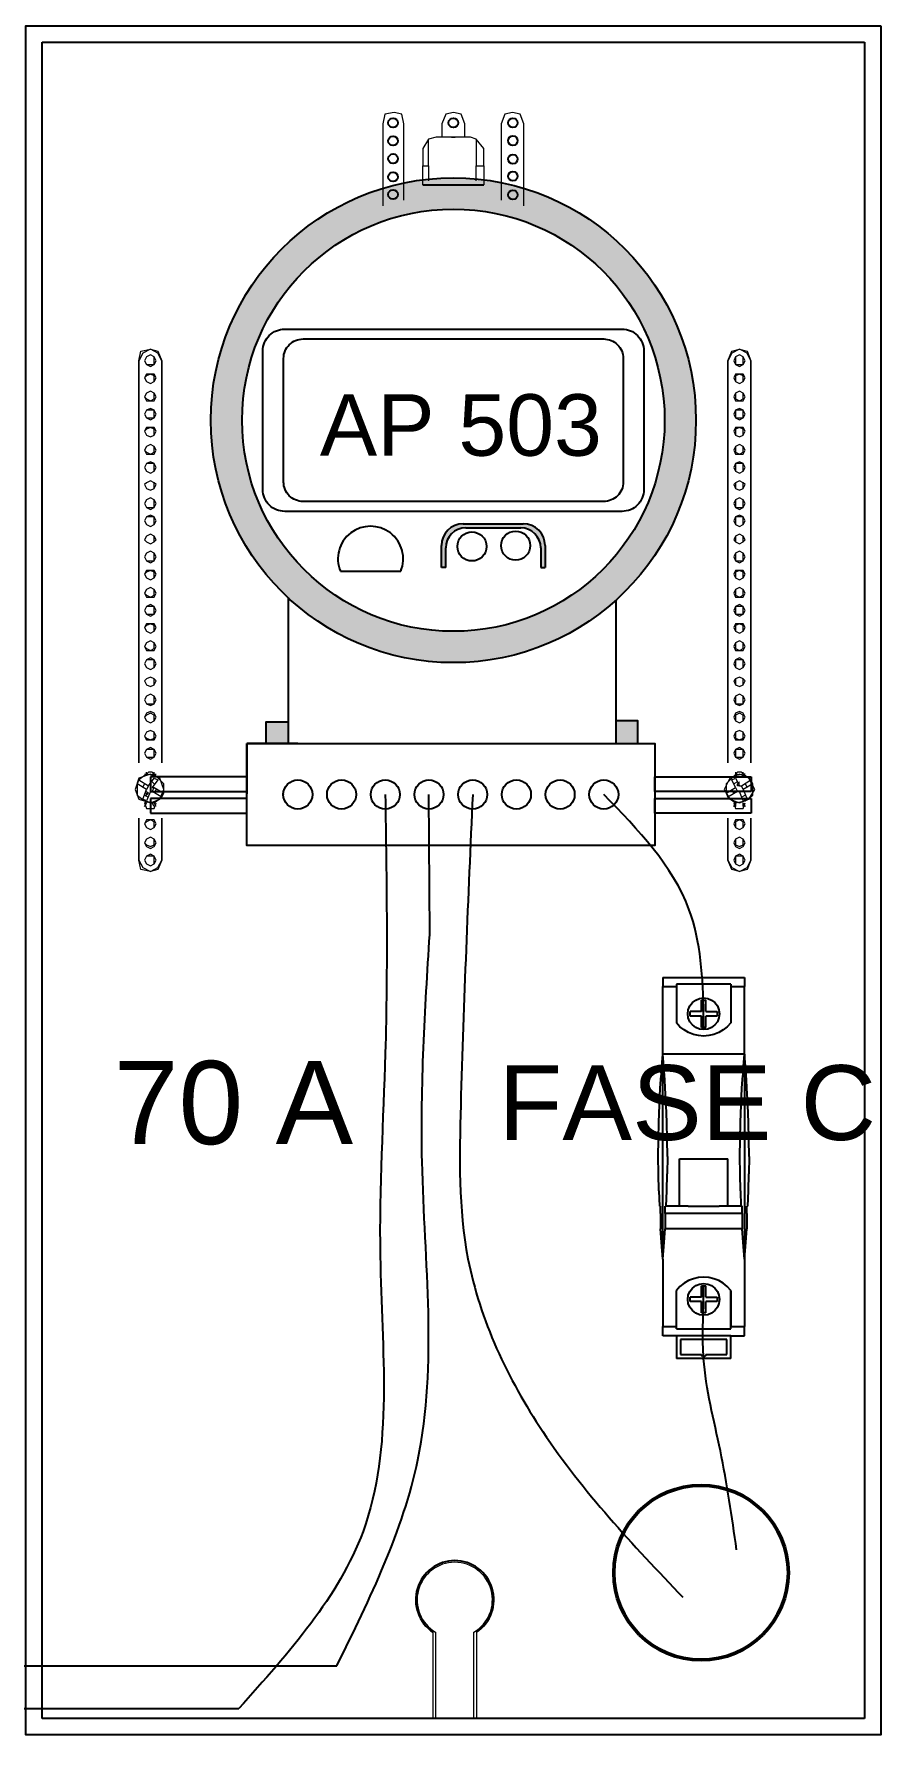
# Model space of a CAD drawing. Header units: millimetres. Extents: x 2991 to 3503, y 2795 to 2987.
# Drawn here: x 3369.64 to 3373.71, y 2879.85 to 2888.04 of the extents above; entities that cross this region are included whole.
import ezdxf

# ---------------------------------------------------------------- set-up
doc = ezdxf.new("R2010")
doc.units = ezdxf.units.MM
doc.linetypes.add('ACAD_ISO02W100', pattern=[15, 12, -3])
doc.layers.add('IND', color=7, linetype='Continuous', lineweight=13)
doc.layers.add('Pranchas', color=3, linetype='Continuous')
doc.styles.get("Standard").update_dxf_attribs({"font": ''})
doc.styles.get('Standard').set_extended_font_data('Arial')

msp = doc.modelspace()

# ---------------------------------------------------------------- hatches: boundary and pattern name
h = msp.add_hatch(color=256)
h.dxf.hatch_style = 1
h.paths.add_polyline_path([(3370.8584, 2884.7291), (3370.7532, 2884.7291), (3370.7532, 2884.624), (3370.8584, 2884.624)])
h.paths.add_polyline_path([(3372.542, 2884.7328), (3372.4369, 2884.7328), (3372.4369, 2884.624), (3372.542, 2884.624)])
h.paths.add_polyline_path([(3372.822, 2886.1812, 1), (3370.4868, 2886.1812, 1)])
h.paths.add_polyline_path([(3370.6377, 2886.1812, -1), (3372.6711, 2886.1812, -1)], flags=16)
h.paths.add_polyline_path([(3372.5714, 2885.8473, -0.414214), (3372.4662, 2885.7422), (3370.8426, 2885.7422, -0.414214), (3370.7374, 2885.8473), (3370.7374, 2886.5151, -0.414214), (3370.8426, 2886.6203), (3372.4662, 2886.6203, -0.414214), (3372.5714, 2886.5151)], flags=0)
h.paths.add_polyline_path([(3372.4717, 2885.8837, -0.414214), (3372.3779, 2885.7899), (3370.9309, 2885.7899, -0.414214), (3370.8372, 2885.8837), (3370.8372, 2886.4788, -0.414214), (3370.9309, 2886.5725), (3372.3779, 2886.5725, -0.414214), (3372.4717, 2886.4788)], flags=0)
h.paths.add_polyline_path([(3372.0243, 2885.5773, -1), (3371.884, 2885.5773, -1)], flags=0)
h.paths.add_polyline_path([(3371.8139, 2885.5734, -1), (3371.6737, 2885.5734, -1)], flags=0)
h.paths.add_polyline_path([(3371.4009, 2885.4535), (3371.1104, 2885.4535, -1.494135)], flags=0)
h = msp.add_hatch(color=256)
h.dxf.hatch_style = 1
h.paths.add_polyline_path([(3372.0957, 2885.5771, 0.414214), (3371.9905, 2885.6823), (3371.7017, 2885.6823, 0.414214), (3371.5965, 2885.5771), (3371.5965, 2885.472), (3371.6173, 2885.4719), (3371.6173, 2885.5665, -0.414214), (3371.7137, 2885.6629), (3371.9785, 2885.6629, -0.414214), (3372.0749, 2885.5665), (3372.0749, 2885.4719), (3372.0957, 2885.472)])

# ---------------------------------------------------------------- linework, layer by layer
for p, q in [((3369.6756, 2879.9282), (3369.6756, 2888.0017)), ((3369.6756, 2888.0017), (3371.6544, 2888.0017)), ((3371.6544, 2888.0017), (3373.6332, 2888.0017)), ((3373.6332, 2888.0017), (3373.6332, 2879.9282)), ((3371.5075, 2887.3151), (3371.8013, 2887.3151)), ((3371.7017, 2885.6823), (3371.9905, 2885.6823)), ((3371.7137, 2885.6629), (3371.9785, 2885.6629)), ((3371.5965, 2885.472), (3371.5965, 2885.5771)), ((3372.0957, 2885.5771), (3372.0957, 2885.472)), ((3371.6173, 2885.4719), (3371.6173, 2885.5665)), ((3372.0749, 2885.5665), (3372.0749, 2885.4719)), ((3371.1104, 2885.4535), (3371.4009, 2885.4535)), ((3371.6173, 2885.4719), (3371.5965, 2885.472)), ((3372.0749, 2885.4719), (3372.0957, 2885.472)), ((3370.8584, 2885.327), (3370.8584, 2884.624)), ((3372.4369, 2885.3146), (3372.4369, 2884.624)), ((3370.9059, 2884.624), (3370.6605, 2884.624)), ((3370.6605, 2884.624), (3370.6605, 2884.3812)), ((3370.6605, 2884.4638), (3370.1959, 2884.4638)), ((3370.1959, 2884.4638), (3370.1959, 2884.3936)), ((3370.6605, 2884.3936), (3370.6605, 2884.4638)), ((3372.6238, 2884.4638), (3373.0884, 2884.4638)), ((3372.6238, 2884.3936), (3372.6238, 2884.4638)), ((3373.0884, 2884.4638), (3373.0884, 2884.3936)), ((3370.1959, 2884.3936), (3370.1959, 2884.3936)), ((3370.1959, 2884.3936), (3370.6605, 2884.3936)), ((3370.6605, 2884.3586), (3370.1959, 2884.3586)), ((3370.1959, 2884.3586), (3370.1959, 2884.2885)), ((3370.6605, 2884.2885), (3370.6605, 2884.3586)), ((3373.0884, 2884.3936), (3372.6238, 2884.3936)), ((3372.6238, 2884.3586), (3373.0884, 2884.3586)), ((3372.6238, 2884.2885), (3372.6238, 2884.3586)), ((3373.0884, 2884.3936), (3373.0884, 2884.3936)), ((3373.0884, 2884.3586), (3373.0884, 2884.2885)), ((3370.1959, 2884.2885), (3370.1959, 2884.2885)), ((3370.1959, 2884.2885), (3370.6605, 2884.2885)), ((3373.0884, 2884.2885), (3372.6238, 2884.2885)), ((3373.0884, 2884.2885), (3373.0884, 2884.2885)), ((3372.6624, 2883.4972), (3372.6624, 2883.4535)), ((3372.6624, 2883.4972), (3373.0554, 2883.4972)), ((3372.6624, 2883.4535), (3372.7279, 2883.4535)), ((3372.6624, 2883.1282), (3372.6624, 2883.4535)), ((3372.7279, 2883.4644), (3372.7279, 2883.4535)), ((3372.9899, 2883.4644), (3372.7279, 2883.4644)), ((3372.7279, 2883.4535), (3372.7279, 2883.2788)), ((3372.9899, 2883.4644), (3372.9899, 2883.4535)), ((3372.9899, 2883.4535), (3373.0554, 2883.4535)), ((3372.9899, 2883.4535), (3372.9899, 2883.2788)), ((3373.0554, 2883.4972), (3373.0554, 2883.4535)), ((3373.0554, 2883.1282), (3373.0554, 2883.4535)), ((3372.7851, 2883.3423), (3372.7927, 2883.3607)), ((3372.7927, 2883.3607), (3372.8049, 2883.3765)), ((3372.8049, 2883.3765), (3372.8207, 2883.3887)), ((3372.8207, 2883.3887), (3372.8391, 2883.3963)), ((3372.8391, 2883.3963), (3372.8589, 2883.3989)), ((3372.848, 2883.388), (3372.8698, 2883.388)), ((3372.848, 2883.3334), (3372.848, 2883.388)), ((3372.8589, 2883.3989), (3372.8787, 2883.3963)), ((3372.8698, 2883.3334), (3372.8698, 2883.388)), ((3372.8787, 2883.3963), (3372.8971, 2883.3887)), ((3372.8971, 2883.3887), (3372.9129, 2883.3765)), ((3372.9129, 2883.3765), (3372.9251, 2883.3607)), ((3372.9251, 2883.3607), (3372.9327, 2883.3423)), ((3372.7449, 2883.2604), (3372.7279, 2883.2788)), ((3372.7825, 2883.3225), (3372.7851, 2883.3423)), ((3372.7851, 2883.3027), (3372.7825, 2883.3225)), ((3372.7927, 2883.2843), (3372.7851, 2883.3027)), ((3372.8049, 2883.2685), (3372.7927, 2883.2843)), ((3372.7934, 2883.3116), (3372.7934, 2883.3334)), ((3372.848, 2883.3334), (3372.7934, 2883.3334)), ((3372.848, 2883.3116), (3372.7934, 2883.3116)), ((3372.848, 2883.257), (3372.848, 2883.3116)), ((3372.8698, 2883.3334), (3372.9244, 2883.3334)), ((3372.9244, 2883.3116), (3372.8698, 2883.3116)), ((3372.8698, 2883.257), (3372.8698, 2883.3116)), ((3372.9251, 2883.2843), (3372.9129, 2883.2685)), ((3372.9244, 2883.3334), (3372.9244, 2883.3116)), ((3372.9327, 2883.3027), (3372.9251, 2883.2843)), ((3372.9327, 2883.3423), (3372.9353, 2883.3225)), ((3372.9353, 2883.3225), (3372.9327, 2883.3027)), ((3372.9899, 2883.2788), (3372.9729, 2883.2604)), ((3372.7645, 2883.2447), (3372.7449, 2883.2604)), ((3372.7862, 2883.2322), (3372.7645, 2883.2447)), ((3372.8095, 2883.223), (3372.7862, 2883.2322)), ((3372.8207, 2883.2563), (3372.8049, 2883.2685)), ((3372.8339, 2883.2174), (3372.8095, 2883.223)), ((3372.8391, 2883.2487), (3372.8207, 2883.2563)), ((3372.8589, 2883.2155), (3372.8339, 2883.2174)), ((3372.8589, 2883.2461), (3372.8391, 2883.2487)), ((3372.8698, 2883.257), (3372.848, 2883.257)), ((3372.8787, 2883.2487), (3372.8589, 2883.2461)), ((3372.8839, 2883.2174), (3372.8589, 2883.2155)), ((3372.8971, 2883.2563), (3372.8787, 2883.2487)), ((3372.9083, 2883.223), (3372.8839, 2883.2174)), ((3372.9129, 2883.2685), (3372.8971, 2883.2563)), ((3372.9317, 2883.2322), (3372.9083, 2883.223)), ((3372.9534, 2883.2447), (3372.9317, 2883.2322)), ((3372.9729, 2883.2604), (3372.9534, 2883.2447)), ((3372.6575, 2883.0685), (3372.6624, 2883.1282)), ((3373.0554, 2883.1282), (3372.6624, 2883.1282)), ((3372.6673, 2883.0685), (3372.6624, 2883.1282)), ((3372.6624, 2882.1412), (3372.6624, 2883.1282)), ((3373.0505, 2883.0685), (3373.0554, 2883.1282)), ((3373.0603, 2883.0685), (3373.0554, 2883.1282)), ((3373.0554, 2883.1282), (3373.0554, 2882.1412)), ((3372.6551, 2883.0373), (3372.6543, 2883.0251)), ((3372.6551, 2883.0373), (3372.6557, 2883.0471)), ((3372.6557, 2883.0471), (3372.6575, 2883.0685)), ((3372.6673, 2883.0685), (3372.669, 2883.0467)), ((3372.6705, 2883.0251), (3372.669, 2883.0467)), ((3373.0481, 2883.0373), (3373.0473, 2883.0251)), ((3373.0481, 2883.0373), (3373.0488, 2883.0471)), ((3373.0488, 2883.0471), (3373.0505, 2883.0685)), ((3373.0603, 2883.0685), (3373.0621, 2883.0467)), ((3373.0635, 2883.0251), (3373.0621, 2883.0467)), ((3372.646, 2882.8826), (3372.6503, 2882.9649)), ((3372.6503, 2882.9649), (3372.653, 2883.0058)), ((3372.653, 2883.0058), (3372.6543, 2883.0251)), ((3372.6718, 2883.0058), (3372.6705, 2883.0251)), ((3372.6745, 2882.9649), (3372.6718, 2883.0058)), ((3372.6788, 2882.8826), (3372.6745, 2882.9649)), ((3373.0391, 2882.8826), (3373.0433, 2882.9649)), ((3373.0433, 2882.9649), (3373.046, 2883.0058)), ((3373.046, 2883.0058), (3373.0473, 2883.0251)), ((3373.0648, 2883.0058), (3373.0635, 2883.0251)), ((3373.0675, 2882.9649), (3373.0648, 2883.0058)), ((3373.0718, 2882.8826), (3373.0675, 2882.9649)), ((3372.643, 2882.8001), (3372.646, 2882.8826)), ((3372.6818, 2882.8001), (3372.6788, 2882.8826)), ((3373.036, 2882.8001), (3373.0391, 2882.8826)), ((3373.0748, 2882.8001), (3373.0718, 2882.8826)), ((3372.6412, 2882.7174), (3372.643, 2882.8001)), ((3372.6836, 2882.7174), (3372.6818, 2882.8001)), ((3373.0342, 2882.7174), (3373.036, 2882.8001)), ((3373.0766, 2882.7174), (3373.0748, 2882.8001)), ((3372.6406, 2882.6347), (3372.6412, 2882.7174)), ((3372.6842, 2882.6347), (3372.6836, 2882.7174)), ((3373.0336, 2882.6347), (3373.0342, 2882.7174)), ((3373.0773, 2882.6347), (3373.0766, 2882.7174)), ((3372.6412, 2882.5519), (3372.6406, 2882.6347)), ((3372.6842, 2882.6347), (3372.6836, 2882.5519)), ((3372.7424, 2882.3962), (3372.7424, 2882.6239)), ((3372.7424, 2882.6239), (3372.9751, 2882.6239)), ((3372.9751, 2882.3962), (3372.9751, 2882.6239)), ((3373.0342, 2882.5519), (3373.0336, 2882.6347)), ((3373.0773, 2882.6347), (3373.0766, 2882.5519)), ((3372.643, 2882.4692), (3372.6412, 2882.5519)), ((3372.6818, 2882.4692), (3372.6836, 2882.5519)), ((3373.036, 2882.4692), (3373.0342, 2882.5519)), ((3373.0748, 2882.4692), (3373.0766, 2882.5519)), ((3372.643, 2882.4692), (3372.6457, 2882.3962)), ((3372.6791, 2882.3962), (3372.6818, 2882.4692)), ((3373.036, 2882.4692), (3373.0387, 2882.3962)), ((3373.0721, 2882.3962), (3373.0748, 2882.4692)), ((3372.6515, 2882.3962), (3372.6457, 2882.3962)), ((3372.6515, 2882.3605), (3372.6515, 2882.3962)), ((3372.6791, 2882.3962), (3372.6733, 2882.3962)), ((3372.6733, 2882.3605), (3372.6733, 2882.3962)), ((3372.7424, 2882.3962), (3372.6791, 2882.3962)), ((3372.7843, 2882.3962), (3372.7424, 2882.3962)), ((3372.7843, 2882.3962), (3372.9329, 2882.3962)), ((3372.9751, 2882.3962), (3372.9329, 2882.3962)), ((3373.0387, 2882.3962), (3372.9751, 2882.3962)), ((3373.0445, 2882.3962), (3373.0387, 2882.3962)), ((3373.0445, 2882.3605), (3373.0445, 2882.3962)), ((3373.0721, 2882.3962), (3373.0663, 2882.3962)), ((3373.0663, 2882.3605), (3373.0663, 2882.3962)), ((3372.6515, 2882.3605), (3372.6515, 2882.2873)), ((3373.0445, 2882.3605), (3372.6733, 2882.3605)), ((3372.6733, 2882.3605), (3372.6733, 2882.2873)), ((3373.0445, 2882.3605), (3373.0445, 2882.2873)), ((3373.0663, 2882.3605), (3373.0663, 2882.2873)), ((3372.6557, 2882.2226), (3372.6515, 2882.2873)), ((3372.6624, 2882.1412), (3372.6557, 2882.2226)), ((3372.6624, 2882.1412), (3372.669, 2882.2226)), ((3372.669, 2882.2226), (3372.6733, 2882.2873)), ((3373.0445, 2882.2873), (3372.6733, 2882.2873)), ((3373.0488, 2882.2226), (3373.0445, 2882.2873)), ((3373.0554, 2882.1412), (3373.0488, 2882.2226)), ((3373.0554, 2882.1412), (3373.0621, 2882.2226)), ((3373.0621, 2882.2226), (3373.0663, 2882.2873)), ((3372.6624, 2882.1412), (3372.6624, 2881.8159)), ((3373.0554, 2882.1412), (3373.0554, 2881.8159)), ((3372.8339, 2882.052), (3372.8095, 2882.0464)), ((3372.8589, 2882.0539), (3372.8339, 2882.052)), ((3372.8839, 2882.052), (3372.8589, 2882.0539)), ((3372.9083, 2882.0464), (3372.8839, 2882.052)), ((3372.7449, 2882.009), (3372.7279, 2881.9905)), ((3372.7279, 2881.8159), (3372.7279, 2881.9905)), ((3372.7279, 2881.8159), (3372.7279, 2881.9905)), ((3372.7645, 2882.0246), (3372.7449, 2882.009)), ((3372.7862, 2882.0372), (3372.7645, 2882.0246)), ((3372.7825, 2881.9469), (3372.7851, 2881.9667)), ((3372.7851, 2881.9667), (3372.7927, 2881.9851)), ((3372.8095, 2882.0464), (3372.7862, 2882.0372)), ((3372.7927, 2881.9851), (3372.8049, 2882.0009)), ((3372.8049, 2882.0009), (3372.8207, 2882.0131)), ((3372.8207, 2882.0131), (3372.8391, 2882.0207)), ((3372.8391, 2882.0207), (3372.8589, 2882.0233)), ((3372.848, 2881.9578), (3372.848, 2882.0124)), ((3372.848, 2882.0124), (3372.8698, 2882.0124)), ((3372.8589, 2882.0233), (3372.8787, 2882.0207)), ((3372.8698, 2881.9578), (3372.8698, 2882.0124)), ((3372.8787, 2882.0207), (3372.8971, 2882.0131)), ((3372.8971, 2882.0131), (3372.9129, 2882.0009)), ((3372.9317, 2882.0372), (3372.9083, 2882.0464)), ((3372.9129, 2882.0009), (3372.9251, 2881.9851)), ((3372.9251, 2881.9851), (3372.9327, 2881.9667)), ((3372.9534, 2882.0246), (3372.9317, 2882.0372)), ((3372.9327, 2881.9667), (3372.9353, 2881.9469)), ((3372.9729, 2882.009), (3372.9534, 2882.0246)), ((3372.9899, 2881.9905), (3372.9729, 2882.009)), ((3372.9899, 2881.9905), (3372.9899, 2881.8159)), ((3372.9899, 2881.8159), (3372.9899, 2881.9905)), ((3372.7851, 2881.9271), (3372.7825, 2881.9469)), ((3372.7927, 2881.9087), (3372.7851, 2881.9271)), ((3372.8049, 2881.8928), (3372.7927, 2881.9087)), ((3372.7934, 2881.936), (3372.7934, 2881.9578)), ((3372.848, 2881.9578), (3372.7934, 2881.9578)), ((3372.848, 2881.936), (3372.7934, 2881.936)), ((3372.8207, 2881.8807), (3372.8049, 2881.8928)), ((3372.848, 2881.8814), (3372.848, 2881.936)), ((3372.8698, 2881.9578), (3372.9244, 2881.9578)), ((3372.9244, 2881.936), (3372.8698, 2881.936)), ((3372.8698, 2881.8814), (3372.8698, 2881.936)), ((3372.9129, 2881.8928), (3372.8971, 2881.8807)), ((3372.9251, 2881.9087), (3372.9129, 2881.8928)), ((3372.9244, 2881.9578), (3372.9244, 2881.936)), ((3372.9327, 2881.9271), (3372.9251, 2881.9087)), ((3372.9353, 2881.9469), (3372.9327, 2881.9271)), ((3372.6624, 2881.7722), (3372.6624, 2881.8159)), ((3372.6624, 2881.8159), (3372.7279, 2881.8159)), ((3372.7279, 2881.8049), (3372.7279, 2881.8159)), ((3372.7279, 2881.8049), (3372.9899, 2881.8049)), ((3372.8391, 2881.8731), (3372.8207, 2881.8807)), ((3372.8589, 2881.8705), (3372.8391, 2881.8731)), ((3372.8698, 2881.8814), (3372.848, 2881.8814)), ((3372.8787, 2881.8731), (3372.8589, 2881.8705)), ((3372.8971, 2881.8807), (3372.8787, 2881.8731)), ((3372.9899, 2881.8159), (3373.0554, 2881.8159)), ((3372.9899, 2881.8049), (3372.9899, 2881.8159)), ((3373.0554, 2881.7722), (3373.0554, 2881.8159)), ((3372.7279, 2881.7722), (3372.6624, 2881.7722)), ((3372.9899, 2881.7722), (3372.7279, 2881.7722)), ((3372.7279, 2881.7722), (3372.7279, 2881.663)), ((3372.7469, 2881.7532), (3372.7469, 2881.682)), ((3372.9709, 2881.7532), (3372.7469, 2881.7532)), ((3372.9709, 2881.682), (3372.9709, 2881.7532)), ((3372.9899, 2881.7722), (3373.0554, 2881.7722)), ((3372.9899, 2881.663), (3372.9899, 2881.7722)), ((3372.9899, 2881.663), (3372.7279, 2881.663)), ((3372.7469, 2881.682), (3372.848, 2881.682)), ((3372.8484, 2881.6792), (3372.848, 2881.682)), ((3372.8495, 2881.6765), (3372.8484, 2881.6792)), ((3372.8512, 2881.6743), (3372.8495, 2881.6765)), ((3372.8534, 2881.6725), (3372.8512, 2881.6743)), ((3372.8561, 2881.6714), (3372.8534, 2881.6725)), ((3372.8589, 2881.6711), (3372.8561, 2881.6714)), ((3372.8617, 2881.6714), (3372.8589, 2881.6711)), ((3372.8644, 2881.6725), (3372.8617, 2881.6714)), ((3372.8666, 2881.6743), (3372.8644, 2881.6725)), ((3372.8684, 2881.6765), (3372.8666, 2881.6743)), ((3372.8695, 2881.6792), (3372.8684, 2881.6765)), ((3372.8698, 2881.682), (3372.8695, 2881.6792)), ((3372.8698, 2881.682), (3372.9709, 2881.682)), ((3373.6332, 2879.9282), (3369.6756, 2879.9282))]:
    msp.add_line(p, q)
at = {"color": 5}
for p, q in [((3371.5404, 2883.7046), (3371.537, 2884.3785)), ((3365.323, 2880.1818), (3371.0937, 2880.1818))]:
    msp.add_line(p, q, dxfattribs=at)
at = {"color": 1}
msp.add_line((3364.6918, 2879.9761), (3370.6221, 2879.9761), dxfattribs=at)
for points in [[(3373.7124, 2888.0809), (3373.7124, 2879.849), (3369.5964, 2879.849), (3369.5964, 2888.0809)], [(3370.8584, 2884.624), (3370.7532, 2884.624), (3370.7532, 2884.7291), (3370.8584, 2884.7291)], [(3372.4369, 2884.624), (3372.542, 2884.624), (3372.542, 2884.7328), (3372.4369, 2884.7328)], [(3370.6605, 2884.624), (3372.6238, 2884.624), (3372.6238, 2884.1331), (3370.6605, 2884.1331)]]:
    msp.add_lwpolyline(points, close=True)
at = {"color": 0, "lineweight": 18}
for points in [[(3371.4157, 2887.2417), (3371.4157, 2887.6089), (3371.4065, 2887.6548), (3371.3698, 2887.664), (3371.3239, 2887.6548), (3371.3147, 2887.6089), (3371.3147, 2887.2142)], [(3371.7095, 2887.5446), (3371.7095, 2887.6089), (3371.6911, 2887.6548), (3371.6544, 2887.664), (3371.6177, 2887.6548), (3371.5993, 2887.6089), (3371.5993, 2887.5446)], [(3371.9941, 2887.2142), (3371.9941, 2887.6089), (3371.9757, 2887.6548), (3371.939, 2887.664), (3371.9023, 2887.6548), (3371.8839, 2887.6089), (3371.8839, 2887.2417)], [(3371.7646, 2887.5355), (3371.737, 2887.5446), (3371.5718, 2887.5446), (3371.5351, 2887.5355)], [(3371.5351, 2887.4069), (3371.5351, 2887.5355), (3371.5075, 2887.4896), (3371.5075, 2887.4069)], [(3371.8013, 2887.4069), (3371.8013, 2887.4896), (3371.7646, 2887.5355), (3371.7646, 2887.4069)], [(3371.5075, 2887.3151), (3371.5075, 2887.4069), (3371.5351, 2887.4069), (3371.5351, 2887.3335)], [(3371.7646, 2887.3335), (3371.7646, 2887.4069), (3371.8013, 2887.4069), (3371.8013, 2887.3151)], [(3370.1408, 2884.4485), (3370.1317, 2884.4304)], [(3370.1592, 2884.4119), (3370.1684, 2884.4304)], [(3370.1684, 2884.4762), (3370.1776, 2884.4762), (3370.1776, 2884.4854)], [(3370.2235, 2884.4669), (3370.2051, 2884.4854), (3370.1867, 2884.4854), (3370.1684, 2884.4669)], [(3370.2051, 2884.4762), (3370.2143, 2884.4762), (3370.2143, 2884.4854)], [(3370.2143, 2884.4304), (3370.2051, 2884.4395)], [(3370.2143, 2884.4762), (3370.2235, 2884.4762)], [(3373.0588, 2884.4669), (3373.0404, 2884.4854), (3373.022, 2884.4854), (3373.0037, 2884.4669)], [(3373.022, 2884.4395), (3373.0037, 2884.4304)], [(3373.0129, 2884.4854), (3373.0129, 2884.4762), (3373.022, 2884.4762)], [(3373.0312, 2884.4211), (3373.022, 2884.4211), (3373.022, 2884.4304), (3373.0312, 2884.4395)], [(3373.0588, 2884.4762), (3373.0496, 2884.4762), (3373.0496, 2884.4854)], [(3373.0588, 2884.4304), (3373.0679, 2884.4119)], [(3373.0955, 2884.4304), (3373.0863, 2884.4485)], [(3370.1684, 2884.3753), (3370.1867, 2884.3661)], [(3370.1867, 2884.4211), (3370.1776, 2884.4027)], [(3370.1776, 2884.3936), (3370.1867, 2884.3845), (3370.1776, 2884.3753), (3370.1776, 2884.3845), (3370.1776, 2884.3753)], [(3370.2051, 2884.3936), (3370.2143, 2884.4119)], [(3370.2235, 2884.4027), (3370.2143, 2884.3845)], [(3370.251, 2884.3661), (3370.2602, 2884.3845)], [(3372.967, 2884.3845), (3372.9761, 2884.3661)], [(3373.0037, 2884.3845), (3372.9945, 2884.4027)], [(3373.0129, 2884.4119), (3373.022, 2884.3936)], [(3373.0496, 2884.4027), (3373.0404, 2884.4211)], [(3373.0404, 2884.3661), (3373.0588, 2884.3753)], [(3370.1776, 2884.3386), (3370.1684, 2884.3386), (3370.1776, 2884.311), (3370.2143, 2884.311), (3370.2235, 2884.3386)], [(3370.2143, 2884.3202), (3370.2051, 2884.3386)], [(3370.2235, 2884.3202), (3370.2143, 2884.3386)], [(3373.0037, 2884.3202), (3373.0129, 2884.3386), (3373.0129, 2884.3202)], [(3373.0129, 2884.3386), (3373.0037, 2884.3386), (3373.0129, 2884.311), (3373.0496, 2884.311), (3373.0588, 2884.3386)], [(3373.0496, 2884.3202), (3373.0496, 2884.3386), (3373.0588, 2884.3202)]]:
    msp.add_lwpolyline(points, dxfattribs=at)
for points in [[(3371.6452, 2887.5446), (3371.6636, 2887.5446)], [(3370.251, 2886.468), (3370.251, 2884.5312), (3370.251, 2886.468), (3370.2326, 2886.5047), (3370.1959, 2886.5231), (3370.1592, 2886.5047), (3370.1408, 2886.468), (3370.15, 2886.5139), (3370.1959, 2886.5231), (3370.2326, 2886.5139)], [(3370.2235, 2886.468), (3370.2143, 2886.4863), (3370.1959, 2886.4955), (3370.1776, 2886.4863), (3370.1684, 2886.468), (3370.1776, 2886.4496), (3370.1959, 2886.4404), (3370.2143, 2886.4496)], [(3370.2143, 2886.468), (3370.2143, 2886.4863), (3370.1959, 2886.4955), (3370.1776, 2886.4863), (3370.1684, 2886.468), (3370.1776, 2886.4496), (3370.2143, 2886.4496)], [(3372.9761, 2886.468), (3372.9945, 2886.5139), (3373.0312, 2886.5231), (3373.0679, 2886.5139), (3373.0863, 2886.468), (3373.0679, 2886.5047), (3373.0312, 2886.5231), (3372.9945, 2886.5047)], [(3373.0588, 2886.468), (3373.0496, 2886.4863), (3373.0312, 2886.4955), (3373.0129, 2886.4863), (3373.0037, 2886.468), (3373.0129, 2886.4496), (3373.0312, 2886.4404), (3373.0496, 2886.4496)], [(3373.0496, 2886.468), (3373.0496, 2886.4863), (3373.0312, 2886.4955), (3373.0129, 2886.4863), (3373.0129, 2886.4496), (3373.0496, 2886.4496)], [(3370.1408, 2884.5312), (3370.1408, 2886.468)], [(3370.2235, 2886.3854), (3370.2143, 2886.4037), (3370.1776, 2886.4037), (3370.1684, 2886.3854), (3370.1776, 2886.367), (3370.1959, 2886.3578), (3370.2143, 2886.367)], [(3370.2143, 2886.3854), (3370.2143, 2886.3945), (3370.1959, 2886.4037), (3370.1776, 2886.3945), (3370.1684, 2886.3854), (3370.1776, 2886.367), (3370.1959, 2886.3578), (3370.2143, 2886.367)], [(3372.9761, 2884.5312), (3372.9761, 2886.468)], [(3373.0588, 2886.3854), (3373.0496, 2886.4037), (3373.0129, 2886.4037), (3373.0037, 2886.3854), (3373.0129, 2886.367), (3373.0312, 2886.3578), (3373.0496, 2886.367)], [(3373.0496, 2886.3854), (3373.0496, 2886.3945), (3373.0312, 2886.4037), (3373.0129, 2886.3945), (3373.0129, 2886.367), (3373.0312, 2886.3578), (3373.0496, 2886.367)], [(3373.0863, 2886.468), (3373.0863, 2884.5312)], [(3370.2235, 2886.2936), (3370.2143, 2886.3119), (3370.1959, 2886.3211), (3370.1776, 2886.3119), (3370.1684, 2886.2936), (3370.1776, 2886.2752), (3370.2143, 2886.2752)], [(3370.2143, 2886.2936), (3370.2143, 2886.3119), (3370.1959, 2886.3211), (3370.1776, 2886.3119), (3370.1684, 2886.2936), (3370.1776, 2886.2844), (3370.1959, 2886.2752), (3370.2143, 2886.2844)], [(3373.0588, 2886.2936), (3373.0496, 2886.3119), (3373.0312, 2886.3211), (3373.0129, 2886.3119), (3373.0037, 2886.2936), (3373.0129, 2886.2752), (3373.0496, 2886.2752)], [(3373.0496, 2886.2936), (3373.0496, 2886.3119), (3373.0312, 2886.3211), (3373.0129, 2886.3119), (3373.0129, 2886.2844), (3373.0312, 2886.2752), (3373.0496, 2886.2844)], [(3370.2235, 2886.2109), (3370.2143, 2886.2293), (3370.1959, 2886.2385), (3370.1776, 2886.2293), (3370.1684, 2886.2109), (3370.1776, 2886.1926), (3370.1959, 2886.1834), (3370.2143, 2886.1926)], [(3370.2143, 2886.2109), (3370.2143, 2886.2293), (3370.1776, 2886.2293), (3370.1684, 2886.2109), (3370.1776, 2886.1926), (3370.2143, 2886.1926)], [(3373.0588, 2886.2109), (3373.0496, 2886.2293), (3373.0312, 2886.2385), (3373.0129, 2886.2293), (3373.0037, 2886.2109), (3373.0129, 2886.1926), (3373.0312, 2886.1834), (3373.0496, 2886.1926)], [(3373.0496, 2886.2109), (3373.0496, 2886.2293), (3373.0129, 2886.2293), (3373.0129, 2886.1926), (3373.0496, 2886.1926)], [(3370.2235, 2886.1283), (3370.2143, 2886.1467), (3370.1776, 2886.1467), (3370.1684, 2886.1283), (3370.1776, 2886.1099), (3370.1959, 2886.1008), (3370.2143, 2886.1099)], [(3370.2143, 2886.1283), (3370.2143, 2886.1375), (3370.1959, 2886.1467), (3370.1776, 2886.1375), (3370.1684, 2886.1283), (3370.1776, 2886.1099), (3370.1959, 2886.1008), (3370.2143, 2886.1099)], [(3373.0588, 2886.1283), (3373.0496, 2886.1467), (3373.0129, 2886.1467), (3373.0037, 2886.1283), (3373.0129, 2886.1099), (3373.0312, 2886.1008), (3373.0496, 2886.1099)], [(3373.0496, 2886.1283), (3373.0496, 2886.1375), (3373.0312, 2886.1467), (3373.0129, 2886.1375), (3373.0129, 2886.1099), (3373.0312, 2886.1008), (3373.0496, 2886.1099)], [(3370.2143, 2886.0366), (3370.2143, 2886.055), (3370.1959, 2886.064), (3370.1776, 2886.055), (3370.1684, 2886.0366), (3370.1776, 2886.0273), (3370.1959, 2886.0181), (3370.2143, 2886.0273)], [(3370.2235, 2886.0366), (3370.2143, 2886.055), (3370.1959, 2886.064), (3370.1776, 2886.055), (3370.1684, 2886.0366), (3370.1776, 2886.0181), (3370.2143, 2886.0181)], [(3373.0588, 2886.0366), (3373.0496, 2886.055), (3373.0312, 2886.064), (3373.0129, 2886.055), (3373.0037, 2886.0366), (3373.0129, 2886.0181), (3373.0496, 2886.0181)], [(3373.0496, 2886.0366), (3373.0496, 2886.055), (3373.0312, 2886.064), (3373.0129, 2886.055), (3373.0129, 2886.0273), (3373.0312, 2886.0181), (3373.0496, 2886.0273)], [(3370.2235, 2885.954), (3370.2143, 2885.9722), (3370.1959, 2885.9815), (3370.1776, 2885.9722), (3370.1684, 2885.954), (3370.1776, 2885.9356), (3370.1959, 2885.9264), (3370.2143, 2885.9356)], [(3373.0588, 2885.954), (3373.0496, 2885.9722), (3373.0312, 2885.9815), (3373.0129, 2885.9722), (3373.0037, 2885.954), (3373.0129, 2885.9356), (3373.0312, 2885.9264), (3373.0496, 2885.9356)], [(3370.2143, 2885.954), (3370.2143, 2885.9722), (3370.1776, 2885.9722), (3370.1684, 2885.954), (3370.1776, 2885.9356), (3370.1959, 2885.9264), (3370.2143, 2885.9356)], [(3373.0496, 2885.954), (3373.0496, 2885.9722), (3373.0129, 2885.9722), (3373.0129, 2885.9356), (3373.0312, 2885.9264), (3373.0496, 2885.9356)], [(3370.2235, 2885.8713), (3370.2143, 2885.8805), (3370.1959, 2885.8897), (3370.1776, 2885.8805), (3370.1684, 2885.8713), (3370.1776, 2885.853), (3370.1959, 2885.8438), (3370.2143, 2885.853)], [(3370.2143, 2885.8713), (3370.2143, 2885.8805), (3370.1959, 2885.8897), (3370.1776, 2885.8805), (3370.1684, 2885.8713), (3370.1776, 2885.853), (3370.1959, 2885.8438), (3370.2143, 2885.853)], [(3373.0588, 2885.8713), (3373.0496, 2885.8805), (3373.0312, 2885.8897), (3373.0129, 2885.8805), (3373.0037, 2885.8713), (3373.0129, 2885.853), (3373.0312, 2885.8438), (3373.0496, 2885.853)], [(3373.0496, 2885.8713), (3373.0496, 2885.8805), (3373.0312, 2885.8897), (3373.0129, 2885.8805), (3373.0129, 2885.853), (3373.0312, 2885.8438), (3373.0496, 2885.853)], [(3370.2235, 2885.7795), (3370.2143, 2885.7979), (3370.1959, 2885.8071), (3370.1776, 2885.7979), (3370.1684, 2885.7795), (3370.1776, 2885.7612), (3370.1959, 2885.752), (3370.2143, 2885.7612)], [(3370.2143, 2885.7795), (3370.2143, 2885.7979), (3370.1959, 2885.8071), (3370.1776, 2885.7979), (3370.1684, 2885.7795), (3370.1776, 2885.7612), (3370.2143, 2885.7612)], [(3373.0588, 2885.7795), (3373.0496, 2885.7979), (3373.0312, 2885.8071), (3373.0129, 2885.7979), (3373.0037, 2885.7795), (3373.0129, 2885.7612), (3373.0312, 2885.752), (3373.0496, 2885.7612)], [(3373.0496, 2885.7795), (3373.0496, 2885.7979), (3373.0312, 2885.8071), (3373.0129, 2885.7979), (3373.0129, 2885.7612), (3373.0496, 2885.7612)], [(3370.2235, 2885.6969), (3370.2143, 2885.7153), (3370.1959, 2885.7245), (3370.1776, 2885.7153), (3370.1684, 2885.6969), (3370.1776, 2885.6785), (3370.1959, 2885.6694), (3370.2143, 2885.6785)], [(3370.2143, 2885.6969), (3370.2143, 2885.7153), (3370.1776, 2885.7153), (3370.1684, 2885.6969), (3370.1776, 2885.6785), (3370.1959, 2885.6694), (3370.2143, 2885.6785)], [(3373.0588, 2885.6969), (3373.0496, 2885.7153), (3373.0312, 2885.7245), (3373.0129, 2885.7153), (3373.0037, 2885.6969), (3373.0129, 2885.6785), (3373.0312, 2885.6694), (3373.0496, 2885.6785)], [(3373.0496, 2885.6969), (3373.0496, 2885.7153), (3373.0129, 2885.7153), (3373.0129, 2885.6785), (3373.0312, 2885.6694), (3373.0496, 2885.6785)], [(3370.2143, 2885.6051), (3370.2143, 2885.6235), (3370.1959, 2885.6326), (3370.1776, 2885.6235), (3370.1684, 2885.6051), (3370.1776, 2885.5959), (3370.1959, 2885.5867), (3370.2143, 2885.5959)], [(3370.2235, 2885.6051), (3370.2143, 2885.6235), (3370.1959, 2885.6326), (3370.1776, 2885.6235), (3370.1684, 2885.6051), (3370.1776, 2885.5959), (3370.1959, 2885.5867), (3370.2143, 2885.5959)], [(3373.0588, 2885.6051), (3373.0496, 2885.6235), (3373.0312, 2885.6326), (3373.0129, 2885.6235), (3373.0037, 2885.6051), (3373.0129, 2885.5959), (3373.0312, 2885.5867), (3373.0496, 2885.5959)], [(3373.0496, 2885.6051), (3373.0496, 2885.6235), (3373.0312, 2885.6326), (3373.0129, 2885.6235), (3373.0129, 2885.5959), (3373.0312, 2885.5867), (3373.0496, 2885.5959)], [(3370.2143, 2885.5225), (3370.2143, 2885.5408), (3370.1959, 2885.55), (3370.1776, 2885.5408), (3370.1684, 2885.5225), (3370.1776, 2885.5041), (3370.2143, 2885.5041)], [(3370.2235, 2885.5225), (3370.2143, 2885.5408), (3370.1959, 2885.55), (3370.1776, 2885.5408), (3370.1684, 2885.5225), (3370.1776, 2885.5041), (3370.1959, 2885.4949), (3370.2143, 2885.5041)], [(3373.0588, 2885.5225), (3373.0496, 2885.5408), (3373.0312, 2885.55), (3373.0129, 2885.5408), (3373.0037, 2885.5225), (3373.0129, 2885.5041), (3373.0312, 2885.4949), (3373.0496, 2885.5041)], [(3373.0496, 2885.5225), (3373.0496, 2885.5408), (3373.0312, 2885.55), (3373.0129, 2885.5408), (3373.0129, 2885.5041), (3373.0496, 2885.5041)], [(3370.2143, 2885.4399), (3370.2143, 2885.449), (3370.1959, 2885.4582), (3370.1776, 2885.449), (3370.1684, 2885.4399), (3370.1776, 2885.4215), (3370.1959, 2885.4123), (3370.2143, 2885.4215)], [(3370.2235, 2885.4399), (3370.2143, 2885.4582), (3370.1776, 2885.4582), (3370.1684, 2885.4399), (3370.1776, 2885.4215), (3370.1959, 2885.4123), (3370.2143, 2885.4215)], [(3373.0588, 2885.4399), (3373.0496, 2885.4582), (3373.0129, 2885.4582), (3373.0037, 2885.4399), (3373.0129, 2885.4215), (3373.0312, 2885.4123), (3373.0496, 2885.4215)], [(3373.0496, 2885.4399), (3373.0496, 2885.449), (3373.0312, 2885.4582), (3373.0129, 2885.449), (3373.0129, 2885.4215), (3373.0312, 2885.4123), (3373.0496, 2885.4215)], [(3370.2143, 2885.348), (3370.2143, 2885.3664), (3370.1959, 2885.3756), (3370.1776, 2885.3664), (3370.1684, 2885.348), (3370.1776, 2885.3389), (3370.1959, 2885.3297), (3370.2143, 2885.3389)], [(3370.2235, 2885.348), (3370.2143, 2885.3664), (3370.1959, 2885.3756), (3370.1776, 2885.3664), (3370.1684, 2885.348), (3370.1776, 2885.3297), (3370.2143, 2885.3297)], [(3373.0588, 2885.348), (3373.0496, 2885.3664), (3373.0312, 2885.3756), (3373.0129, 2885.3664), (3373.0037, 2885.348), (3373.0129, 2885.3297), (3373.0496, 2885.3297)], [(3373.0496, 2885.348), (3373.0496, 2885.3664), (3373.0312, 2885.3756), (3373.0129, 2885.3664), (3373.0129, 2885.3389), (3373.0312, 2885.3297), (3373.0496, 2885.3389)], [(3370.2235, 2885.2654), (3370.2143, 2885.2838), (3370.1959, 2885.293), (3370.1776, 2885.2838), (3370.1684, 2885.2654), (3370.1776, 2885.2471), (3370.1959, 2885.238), (3370.2143, 2885.2471)], [(3370.2143, 2885.2654), (3370.2143, 2885.2838), (3370.1776, 2885.2838), (3370.1684, 2885.2654), (3370.1776, 2885.2471), (3370.2143, 2885.2471)], [(3373.0588, 2885.2654), (3373.0496, 2885.2838), (3373.0312, 2885.293), (3373.0129, 2885.2838), (3373.0037, 2885.2654), (3373.0129, 2885.2471), (3373.0312, 2885.238), (3373.0496, 2885.2471)], [(3373.0496, 2885.2654), (3373.0496, 2885.2838), (3373.0129, 2885.2838), (3373.0129, 2885.2471), (3373.0496, 2885.2471)], [(3370.2143, 2885.183), (3370.2143, 2885.1922), (3370.1959, 2885.2013), (3370.1776, 2885.1922), (3370.1684, 2885.183), (3370.1776, 2885.1646), (3370.1959, 2885.1554), (3370.2143, 2885.1646)], [(3370.2235, 2885.183), (3370.2143, 2885.2013), (3370.1776, 2885.2013), (3370.1684, 2885.183), (3370.1776, 2885.1646), (3370.1959, 2885.1554), (3370.2143, 2885.1646)], [(3373.0588, 2885.183), (3373.0496, 2885.2013), (3373.0129, 2885.2013), (3373.0037, 2885.183), (3373.0129, 2885.1646), (3373.0312, 2885.1554), (3373.0496, 2885.1646)], [(3373.0496, 2885.183), (3373.0496, 2885.1922), (3373.0312, 2885.2013), (3373.0129, 2885.1922), (3373.0129, 2885.1646), (3373.0312, 2885.1554), (3373.0496, 2885.1646)], [(3370.2235, 2885.0912), (3370.2143, 2885.1095), (3370.1959, 2885.1187), (3370.1776, 2885.1095), (3370.1684, 2885.0912), (3370.1776, 2885.0728), (3370.2143, 2885.0728)], [(3370.2143, 2885.0912), (3370.2143, 2885.1095), (3370.1959, 2885.1187), (3370.1776, 2885.1095), (3370.1684, 2885.0912), (3370.1776, 2885.082), (3370.1959, 2885.0728), (3370.2143, 2885.082)], [(3373.0588, 2885.0912), (3373.0496, 2885.1095), (3373.0312, 2885.1187), (3373.0129, 2885.1095), (3373.0037, 2885.0912), (3373.0129, 2885.0728), (3373.0496, 2885.0728)], [(3373.0496, 2885.0912), (3373.0496, 2885.1095), (3373.0312, 2885.1187), (3373.0129, 2885.1095), (3373.0129, 2885.082), (3373.0312, 2885.0728), (3373.0496, 2885.082)], [(3370.2235, 2885.0086), (3370.2143, 2885.0269), (3370.1959, 2885.0361), (3370.1776, 2885.0269), (3370.1684, 2885.0086), (3370.1776, 2884.9902), (3370.1959, 2884.981), (3370.2143, 2884.9902)], [(3370.2143, 2885.0086), (3370.2143, 2885.0269), (3370.1776, 2885.0269), (3370.1684, 2885.0086), (3370.1776, 2884.9902), (3370.1959, 2884.981), (3370.2143, 2884.9902)], [(3373.0588, 2885.0086), (3373.0496, 2885.0269), (3373.0312, 2885.0361), (3373.0129, 2885.0269), (3373.0037, 2885.0086), (3373.0129, 2884.9902), (3373.0312, 2884.981), (3373.0496, 2884.9902)], [(3373.0496, 2885.0086), (3373.0496, 2885.0269), (3373.0129, 2885.0269), (3373.0129, 2884.9902), (3373.0312, 2884.981), (3373.0496, 2884.9902)], [(3370.2143, 2884.9259), (3370.2143, 2884.9351), (3370.1959, 2884.9443), (3370.1776, 2884.9351), (3370.1684, 2884.9259), (3370.1776, 2884.9076), (3370.1959, 2884.8984), (3370.2143, 2884.9076)], [(3370.2235, 2884.9259), (3370.2143, 2884.9351), (3370.1959, 2884.9443), (3370.1776, 2884.9351), (3370.1684, 2884.9259), (3370.1776, 2884.9076), (3370.1959, 2884.8984), (3370.2143, 2884.9076)], [(3373.0588, 2884.9259), (3373.0496, 2884.9351), (3373.0312, 2884.9443), (3373.0129, 2884.9351), (3373.0037, 2884.9259), (3373.0129, 2884.9076), (3373.0312, 2884.8984), (3373.0496, 2884.9076)], [(3373.0496, 2884.9259), (3373.0496, 2884.9351), (3373.0312, 2884.9443), (3373.0129, 2884.9351), (3373.0129, 2884.9076), (3373.0312, 2884.8984), (3373.0496, 2884.9076)], [(3370.2143, 2884.8341), (3370.2143, 2884.8525), (3370.1959, 2884.8617), (3370.1776, 2884.8525), (3370.1684, 2884.8341), (3370.1776, 2884.8158), (3370.2143, 2884.8158)], [(3370.2235, 2884.8341), (3370.2143, 2884.8525), (3370.1959, 2884.8617), (3370.1776, 2884.8525), (3370.1684, 2884.8341), (3370.1776, 2884.8158), (3370.1959, 2884.8066), (3370.2143, 2884.8158)], [(3373.0588, 2884.8341), (3373.0496, 2884.8525), (3373.0312, 2884.8617), (3373.0129, 2884.8525), (3373.0037, 2884.8341), (3373.0129, 2884.8158), (3373.0312, 2884.8066), (3373.0496, 2884.8158)], [(3373.0496, 2884.8341), (3373.0496, 2884.8525), (3373.0312, 2884.8617), (3373.0129, 2884.8525), (3373.0129, 2884.8158), (3373.0496, 2884.8158)], [(3370.2235, 2884.7515), (3370.2143, 2884.7699), (3370.1959, 2884.779), (3370.1776, 2884.7699), (3370.1684, 2884.7515), (3370.1776, 2884.7331), (3370.1959, 2884.724), (3370.2143, 2884.7331)], [(3370.2143, 2884.7515), (3370.2143, 2884.7607), (3370.1959, 2884.7699), (3370.1776, 2884.7607), (3370.1684, 2884.7515), (3370.1776, 2884.7331), (3370.1959, 2884.724), (3370.2143, 2884.7331)], [(3373.0588, 2884.7515), (3373.0496, 2884.7699), (3373.0312, 2884.779), (3373.0129, 2884.7699), (3373.0037, 2884.7515), (3373.0129, 2884.7331), (3373.0312, 2884.724), (3373.0496, 2884.7331)], [(3373.0496, 2884.7515), (3373.0496, 2884.7607), (3373.0312, 2884.7699), (3373.0129, 2884.7607), (3373.0129, 2884.7331), (3373.0312, 2884.724), (3373.0496, 2884.7331)], [(3370.2235, 2884.6597), (3370.2143, 2884.6781), (3370.1959, 2884.6872), (3370.1776, 2884.6781), (3370.1684, 2884.6597), (3370.1776, 2884.6413), (3370.2143, 2884.6413)], [(3370.2143, 2884.6597), (3370.2143, 2884.6781), (3370.1959, 2884.6872), (3370.1776, 2884.6781), (3370.1684, 2884.6597), (3370.1776, 2884.6505), (3370.1959, 2884.6413), (3370.2143, 2884.6505)], [(3373.0588, 2884.6597), (3373.0496, 2884.6781), (3373.0312, 2884.6872), (3373.0129, 2884.6781), (3373.0037, 2884.6597), (3373.0129, 2884.6413), (3373.0496, 2884.6413)], [(3373.0496, 2884.6597), (3373.0496, 2884.6781), (3373.0312, 2884.6872), (3373.0129, 2884.6781), (3373.0129, 2884.6505), (3373.0312, 2884.6413), (3373.0496, 2884.6505)], [(3370.2235, 2884.5771), (3370.2143, 2884.5954), (3370.1959, 2884.6046), (3370.1776, 2884.5954), (3370.1684, 2884.5771), (3370.1776, 2884.5587), (3370.1959, 2884.5495), (3370.2143, 2884.5587)], [(3370.2143, 2884.5771), (3370.2143, 2884.5954), (3370.1776, 2884.5954), (3370.1684, 2884.5771), (3370.1776, 2884.5587), (3370.2143, 2884.5587)], [(3373.0588, 2884.5771), (3373.0496, 2884.5954), (3373.0312, 2884.6046), (3373.0129, 2884.5954), (3373.0037, 2884.5771), (3373.0129, 2884.5587), (3373.0312, 2884.5495), (3373.0496, 2884.5587)], [(3373.0496, 2884.5771), (3373.0496, 2884.5954), (3373.0129, 2884.5954), (3373.0129, 2884.5587), (3373.0496, 2884.5587)], [(3370.2602, 2884.4027), (3370.2418, 2884.4577), (3370.1959, 2884.4762), (3370.1408, 2884.4577), (3370.1225, 2884.4027), (3370.1408, 2884.3569), (3370.1959, 2884.3386), (3370.2418, 2884.3569)], [(3370.1959, 2884.3936), (3370.1776, 2884.3477), (3370.1592, 2884.3569), (3370.1776, 2884.4027), (3370.1317, 2884.4304), (3370.1317, 2884.3753), (3370.1684, 2884.3477), (3370.2143, 2884.3386), (3370.251, 2884.3661), (3370.2051, 2884.3936)], [(3370.2143, 2884.4119), (3370.2602, 2884.3845), (3370.2602, 2884.4304), (3370.2235, 2884.4669), (3370.1776, 2884.4762), (3370.1408, 2884.4485), (3370.1867, 2884.4211), (3370.2143, 2884.4577), (3370.2326, 2884.4485), (3370.2051, 2884.4119)], [(3373.1047, 2884.4027), (3373.0771, 2884.4577), (3373.0312, 2884.4762), (3372.9853, 2884.4577), (3372.9578, 2884.4027), (3372.9853, 2884.3569), (3373.0312, 2884.3386), (3373.0771, 2884.3569)], [(3372.967, 2884.3845), (3373.0129, 2884.4119), (3372.9945, 2884.4485), (3373.0129, 2884.4577), (3373.0312, 2884.4211), (3373.0404, 2884.4211), (3373.0863, 2884.4485), (3373.0496, 2884.4762), (3373.0037, 2884.4669), (3372.967, 2884.4304)], [(3373.022, 2884.3936), (3372.9761, 2884.3661), (3373.0129, 2884.3386), (3373.0588, 2884.3477), (3373.0955, 2884.3753), (3373.0955, 2884.4304), (3373.0496, 2884.4027), (3373.0679, 2884.3569), (3373.0496, 2884.3477), (3373.0312, 2884.3936)], [(3373.0312, 2884.4304), (3373.022, 2884.4304)], [(3370.1408, 2884.0631), (3370.1408, 2884.2651)], [(3370.1684, 2884.3202), (3370.1776, 2884.3386)], [(3370.251, 2884.2651), (3370.251, 2884.0631)], [(3372.9761, 2884.0631), (3372.9761, 2884.2651)], [(3373.0863, 2884.0631), (3373.0679, 2884.0172), (3373.0312, 2884.0081), (3372.9945, 2884.0172), (3372.9761, 2884.0631), (3372.9945, 2884.0264), (3373.0312, 2884.0081), (3373.0679, 2884.0264), (3373.0863, 2884.0631), (3373.0863, 2884.2651)], [(3370.2235, 2884.2376), (3370.2143, 2884.2559), (3370.1776, 2884.2559), (3370.1684, 2884.2376), (3370.1776, 2884.2192), (3370.1959, 2884.21), (3370.2143, 2884.2192)], [(3370.2143, 2884.2376), (3370.2143, 2884.2468), (3370.1959, 2884.2559), (3370.1776, 2884.2468), (3370.1684, 2884.2376), (3370.1776, 2884.2192), (3370.1959, 2884.21), (3370.2143, 2884.2192)], [(3373.0588, 2884.2376), (3373.0496, 2884.2559), (3373.0129, 2884.2559), (3373.0037, 2884.2376), (3373.0129, 2884.2192), (3373.0312, 2884.21), (3373.0496, 2884.2192)], [(3373.0496, 2884.2376), (3373.0496, 2884.2468), (3373.0312, 2884.2559), (3373.0129, 2884.2468), (3373.0129, 2884.2192), (3373.0312, 2884.21), (3373.0496, 2884.2192)], [(3370.2143, 2884.1458), (3370.2143, 2884.1641), (3370.1959, 2884.1733), (3370.1776, 2884.1641), (3370.1684, 2884.1458), (3370.1776, 2884.1366), (3370.1959, 2884.1274), (3370.2143, 2884.1366)], [(3370.2235, 2884.1458), (3370.2143, 2884.1641), (3370.1959, 2884.1733), (3370.1776, 2884.1641), (3370.1684, 2884.1458), (3370.1776, 2884.1274), (3370.1959, 2884.1182), (3370.2143, 2884.1274)], [(3373.0588, 2884.1458), (3373.0496, 2884.1641), (3373.0312, 2884.1733), (3373.0129, 2884.1641), (3373.0037, 2884.1458), (3373.0129, 2884.1274), (3373.0312, 2884.1182), (3373.0496, 2884.1274)], [(3373.0496, 2884.1458), (3373.0496, 2884.1641), (3373.0312, 2884.1733), (3373.0129, 2884.1641), (3373.0129, 2884.1366), (3373.0312, 2884.1274), (3373.0496, 2884.1366)], [(3370.251, 2884.0631), (3370.2326, 2884.0172), (3370.1959, 2884.0081), (3370.15, 2884.0172), (3370.1408, 2884.0631), (3370.1592, 2884.0264), (3370.1959, 2884.0081), (3370.2326, 2884.0264)], [(3370.2235, 2884.0631), (3370.2143, 2884.0815), (3370.1959, 2884.0907), (3370.1776, 2884.0815), (3370.1684, 2884.0631), (3370.1776, 2884.0448), (3370.1959, 2884.0356), (3370.2143, 2884.0448)], [(3370.2143, 2884.0631), (3370.2143, 2884.0815), (3370.1776, 2884.0815), (3370.1684, 2884.0631), (3370.1776, 2884.0448), (3370.1959, 2884.0356), (3370.2143, 2884.0448)], [(3373.0588, 2884.0631), (3373.0496, 2884.0815), (3373.0312, 2884.0907), (3373.0129, 2884.0815), (3373.0037, 2884.0631), (3373.0129, 2884.0448), (3373.0312, 2884.0356), (3373.0496, 2884.0448)], [(3373.0496, 2884.0631), (3373.0496, 2884.0815), (3373.0129, 2884.0815), (3373.0129, 2884.0448), (3373.0312, 2884.0356), (3373.0496, 2884.0448)]]:
    msp.add_lwpolyline(points, close=True, dxfattribs=at)
for points in [[(3370.8426, 2886.6203), (3372.4662, 2886.6203, -0.414214), (3372.5714, 2886.5151), (3372.5714, 2885.8473, -0.414214), (3372.4662, 2885.7422), (3370.8426, 2885.7422, -0.414214), (3370.7374, 2885.8473), (3370.7374, 2886.5151, -0.414214)], [(3370.8426, 2886.6203), (3372.4662, 2886.6203, -0.414214), (3372.5714, 2886.5151), (3372.5714, 2885.8473, -0.414214), (3372.4662, 2885.7422), (3370.8426, 2885.7422, -0.414214), (3370.7374, 2885.8473), (3370.7374, 2886.5151, -0.414214)], [(3370.9309, 2886.5725), (3372.3779, 2886.5725, -0.414214), (3372.4717, 2886.4788), (3372.4717, 2885.8837, -0.414214), (3372.3779, 2885.7899), (3370.9309, 2885.7899, -0.414214), (3370.8372, 2885.8837), (3370.8372, 2886.4788, -0.414214)]]:
    msp.add_lwpolyline(points, format="xyb", close=True)
for points in [[(3370.6605, 2884.3785), (3370.6605, 2884.3812)], [(3370.8358, 2884.3812), (3370.8358, 2884.3785)]]:
    msp.add_lwpolyline(points)
at = {"lineweight": 18}
msp.add_lwpolyline([(3371.765, 2880.3438), (3371.765, 2879.9282), (3373.6332, 2879.9282), (3371.7534, 2879.9282), (3371.7534, 2880.3438, 3.647882), (3371.5687, 2880.3438), (3371.5687, 2879.9282), (3369.6756, 2879.9282), (3371.5572, 2879.9282), (3371.5572, 2880.3438)], format="xyb", dxfattribs=at)
for centre, radius in [((3371.3639, 2887.6136), 0.0229), ((3371.6543, 2887.6136), 0.0229), ((3371.9408, 2887.6136), 0.0229), ((3371.3639, 2887.5267), 0.0229), ((3371.9408, 2887.5277), 0.0229), ((3371.3639, 2887.4408), 0.0229), ((3371.9408, 2887.4387), 0.0229), ((3371.3639, 2887.3533), 0.0229), ((3371.9408, 2887.3564), 0.0229), ((3371.6544, 2886.1812), 1.1676), ((3371.3639, 2887.2684), 0.0229), ((3371.9408, 2887.2668), 0.0229), ((3371.6544, 2886.1812), 1.0167), ((3371.7438, 2885.5734), 0.0701), ((3371.9541, 2885.5773), 0.0701), ((3370.9059, 2884.3785), 0.0701), ((3371.1163, 2884.3785), 0.0701), ((3371.3266, 2884.3785), 0.0701), ((3371.537, 2884.3785), 0.0701), ((3371.7473, 2884.3785), 0.0701), ((3371.9577, 2884.3785), 0.0701), ((3372.168, 2884.3785), 0.0701), ((3372.3784, 2884.3785), 0.0701)]:
    msp.add_circle(centre, radius)
at = {"linetype": 'ACAD_ISO02W100', "lineweight": 50}
msp.add_circle((3372.8465, 2880.6307), 0.4203, dxfattribs=at)
for centre, radius, start, end in [((3371.2556, 2885.5134), 0.1571, 337.58751, 202.41249), ((3371.7017, 2885.5771), 0.1052, 90, 180), ((3371.7137, 2885.5665), 0.0964, 90, 180), ((3371.9785, 2885.5665), 0.0964, 0, 90), ((3371.9905, 2885.5771), 0.1052, 0, 90), ((3371.6611, 2880.5006), 0.1881, 303.53818, 236.46182)]:
    msp.add_arc(centre, radius, start, end)
at = {"color": 1}
for points in [[(3371.3266, 2884.3785), (3371.3266, 2883.1319), (3371.3021, 2882.1556), (3371.2194, 2880.8297), (3370.6221, 2879.9761)], [(3372.8589, 2883.257), (3372.8583, 2883.3224), (3372.7882, 2883.8261), (3372.3784, 2884.3785)], [(3373.0177, 2880.7407), (3372.9394, 2881.2177), (3372.8589, 2881.663), (3372.8582, 2881.9448), (3372.8589, 2882.0124)]]:
    msp.add_spline(points, degree=3, dxfattribs=at)
at = {"color": 5}
for points in [[(3371.7473, 2884.3785), (3371.6896, 2882.8826), (3371.7246, 2882.1426), (3372.0843, 2881.311), (3372.7581, 2880.5121)], [(3371.0937, 2880.1818), (3371.4835, 2881.1737), (3371.504, 2882.6093), (3371.5404, 2883.7046)]]:
    msp.add_spline(points, degree=3, dxfattribs=at)

# ---------------------------------------------------------------- texts
at = {"layer": 'IND', "color": 3, "attachment_point": 1}
for s, width, gutter_width, insert, char_height in [('{\\fArial Unicode MS|b0|i0|c0|p2;70 A}', 2.931072, 2.0044, (3370.0201, 2883.0955), 0.400876), ('{\\fArial Unicode MS|b0|i0|c0|p2;FASE C}', 2.633569, 1.8009, (3371.8715, 2883.0748), 0.360187)]:
    msp.add_mtext_dynamic_manual_height_columns(s, width=width, gutter_width=gutter_width, heights=[0], dxfattribs=dict(at, insert=insert, char_height=char_height))
at = {"layer": 'Pranchas', "color": 1, "insert": (3371.0116, 2886.3064), "char_height": 0.296246, "attachment_point": 1}
msp.add_mtext_dynamic_manual_height_columns('{\\fArial Unicode MS|b0|i0|c0|p2;AP 503}', width=1.447019, gutter_width=2.2688, heights=[0], dxfattribs=at)

doc.saveas('drawing.dxf')
